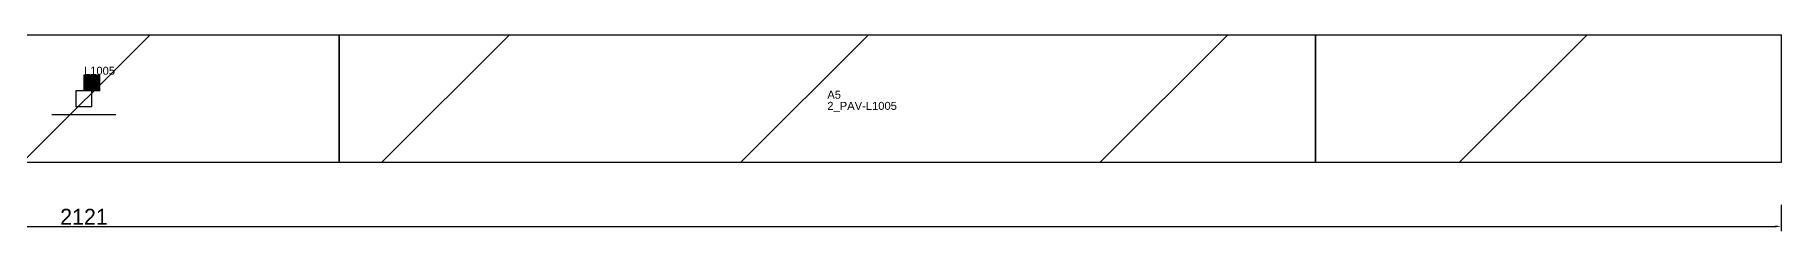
# Model space of a CAD drawing. Header units: metres. Extents: x 222 to 17894, y 78 to 202.
# Drawn here: x 1252 to 2343, y 78 to 202 of the extents above; entities that cross this region are included whole.
import ezdxf

# ---------------------------------------------------------------- set-up
doc = ezdxf.new("R2010")
doc.units = ezdxf.units.M
for name, color, linetype in [('3', 3, 'CONTINUOUS'), ('AUX00', 7, 'CONTINUOUS'), ('COTA', 241, 'CONTINUOUS'), ('Hachura', 251, 'CONTINUOUS'), ('NOMENCLATURA', 7, 'CONTINUOUS'), ('Painéis', 200, 'CONTINUOUS'), ('Pilares', 5, 'CONTINUOUS'), ('REAPROVEITAMENTO', 251, 'CONTINUOUS'), ('SARR_2.2x7', 40, 'CONTINUOUS')]:
    doc.layers.add(name, color=color, linetype=linetype)
doc.styles.add('ARIAL', font='Arial.ttf')
doc.styles.add('STR_STANDARD', font='arial.ttf')
doc.dimstyles.new('EZ DXF', dxfattribs={"dimtxt": 10, "dimasz": 3.5, "dimexe": 3, "dimexo": 1.5, "dimgap": 1, "dimtad": 1, "dimdec": 1, "dimdsep": 46, "dimcen": 2.5, "dimazin": 3, "dimtfac": 1, "dimtmove": 0, "dimatfit": 3})

msp = doc.modelspace()

# ---------------------------------------------------------------- hatches: boundary and pattern name
at = {"layer": 'Hachura'}
h = msp.add_hatch(dxfattribs=at)
h.set_pattern_fill('ANSI31', scale=50)
h.paths.add_polyline_path([(262.2, 201.5), (982.2, 201.5), (1665.2, 201.5), (2343.2, 201.5), (2343.2, 121.5), (222.2, 121.5), (222.2, 201.5)])
h = msp.add_hatch(dxfattribs=at)
h.set_pattern_fill('ANSI31', scale=50)
h.paths.add_polyline_path([(262.2, 201.5), (982.2, 201.5), (1665.2, 201.5), (2343.2, 201.5), (2343.2, 121.5), (222.2, 121.5), (222.2, 201.5)])
at = {"layer": 'Reaproveitamento'}
h = msp.add_hatch(dxfattribs=at)
h.set_pattern_fill('SOLID')
h.paths.add_polyline_path([(1282.7, 166.5), (1292.7, 166.5), (1292.7, 176.5), (1282.7, 176.5)])
h = msp.add_hatch(dxfattribs=at)
h.set_pattern_fill('SOLID')
h.paths.add_polyline_path([(1282.7, 166.5), (1292.7, 166.5), (1292.7, 176.5), (1282.7, 176.5)])

# ---------------------------------------------------------------- linework, layer by layer
at = {"layer": '3'}
for points in [[(1442.2, 121.5), (1442.2, 201.5)], [(1442.2, 121.5), (1442.2, 201.5)], [(2052.2, 121.5), (2052.2, 201.5)], [(2052.2, 121.5), (2052.2, 201.5)]]:
    msp.add_lwpolyline(points, close=True, dxfattribs=at)
at = {"layer": 'Painéis', "color": 200}
for p, q in [((982.2, 201.5), (1665.2, 201.5)), ((982.2, 201.5), (1665.2, 201.5)), ((1665.2, 201.5), (2343.2, 201.5)), ((1665.2, 201.5), (2343.2, 201.5)), ((2343.2, 201.5), (2343.2, 121.5)), ((2343.2, 201.5), (2343.2, 121.5)), ((2343.2, 121.5), (222.2, 121.5)), ((2343.2, 121.5), (222.2, 121.5))]:
    msp.add_line(p, q, dxfattribs=at)
at = {"layer": 'Pilares'}
msp.add_lwpolyline([(1277.7, 156.5), (1287.7, 156.5), (1287.7, 166.5), (1277.7, 166.5)], close=True, dxfattribs=at)
msp.add_lwpolyline([(1277.7, 156.5), (1287.7, 156.5), (1287.7, 166.5), (1277.7, 166.5)], close=True, dxfattribs=at)
at = {"layer": 'SARR_2.2x7'}
msp.add_line((1262.7, 151.5), (1302.7, 151.5), dxfattribs=at)
msp.add_line((1262.7, 151.5), (1302.7, 151.5), dxfattribs=at)

# ---------------------------------------------------------------- texts
at = {"layer": '3', "style": 'STR_STANDARD'}
msp.add_text('A5', height=5, dxfattribs=at).set_placement((1747.2, 161.5))
msp.add_text('A5', height=5, dxfattribs=at).set_placement((1747.2, 161.5))
at = {"layer": 'AUX00', "style": 'STR_STANDARD'}
msp.add_text('2_PAV-L1005', height=5, dxfattribs=at).set_placement((1747.2, 154.5))
msp.add_text('2_PAV-L1005', height=5, dxfattribs=at).set_placement((1747.2, 154.5))
at = {"layer": 'NOMENCLATURA', "insert": (1282.7, 181.5), "char_height": 5, "attachment_point": 1, "style": 'ARIAL'}
msp.add_mtext('L1005', dxfattribs=at)
msp.add_mtext('L1005', dxfattribs=at)

# ---------------------------------------------------------------- dimensions: what is measured, and where the dimension line sits
at = {"layer": 'COTA'}
msp.add_linear_dim(base=(222.2, 81.5), p1=(222.2, 96.5), p2=(2343.2, 96.5), dimstyle='EZ DXF', dxfattribs=at).render()
msp.add_linear_dim(base=(222.2, 81.5), p1=(222.2, 96.5), p2=(2343.2, 96.5), dimstyle='EZ DXF', dxfattribs=at).render()

doc.saveas('drawing.dxf')
